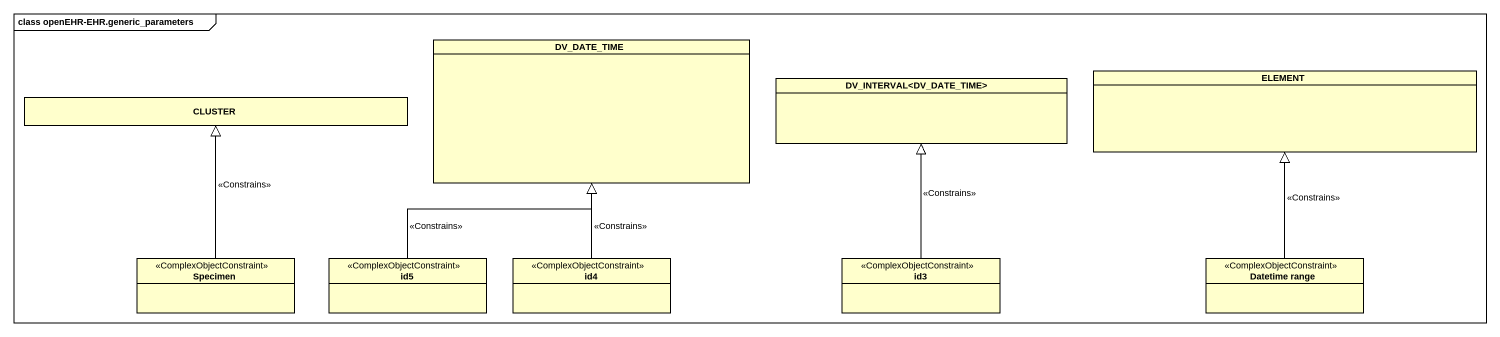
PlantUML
@startuml
mainframe class openEHR-EHR.generic_parameters
hide circle
hide empty members
class DV_DATE_TIME
class "DV_INTERVAL<DV_DATE_TIME>" as DV_INTERVAL_DV_DATE_TIME
class ELEMENT
class CLUSTER
class Specimen <<ComplexObjectConstraint>>
class id5 <<ComplexObjectConstraint>>
class id4 <<ComplexObjectConstraint>>
class id3 <<ComplexObjectConstraint>>
class "Datetime range" as Datetime_range <<ComplexObjectConstraint>>
Specimen -up-|> CLUSTER : <<Constrains>>
id5 -up-|> DV_DATE_TIME : <<Constrains>>
id4 -up-|> DV_DATE_TIME : <<Constrains>>
id3 -up-|> DV_INTERVAL_DV_DATE_TIME : <<Constrains>>
Datetime_range -up-|> ELEMENT : <<Constrains>>
@enduml
